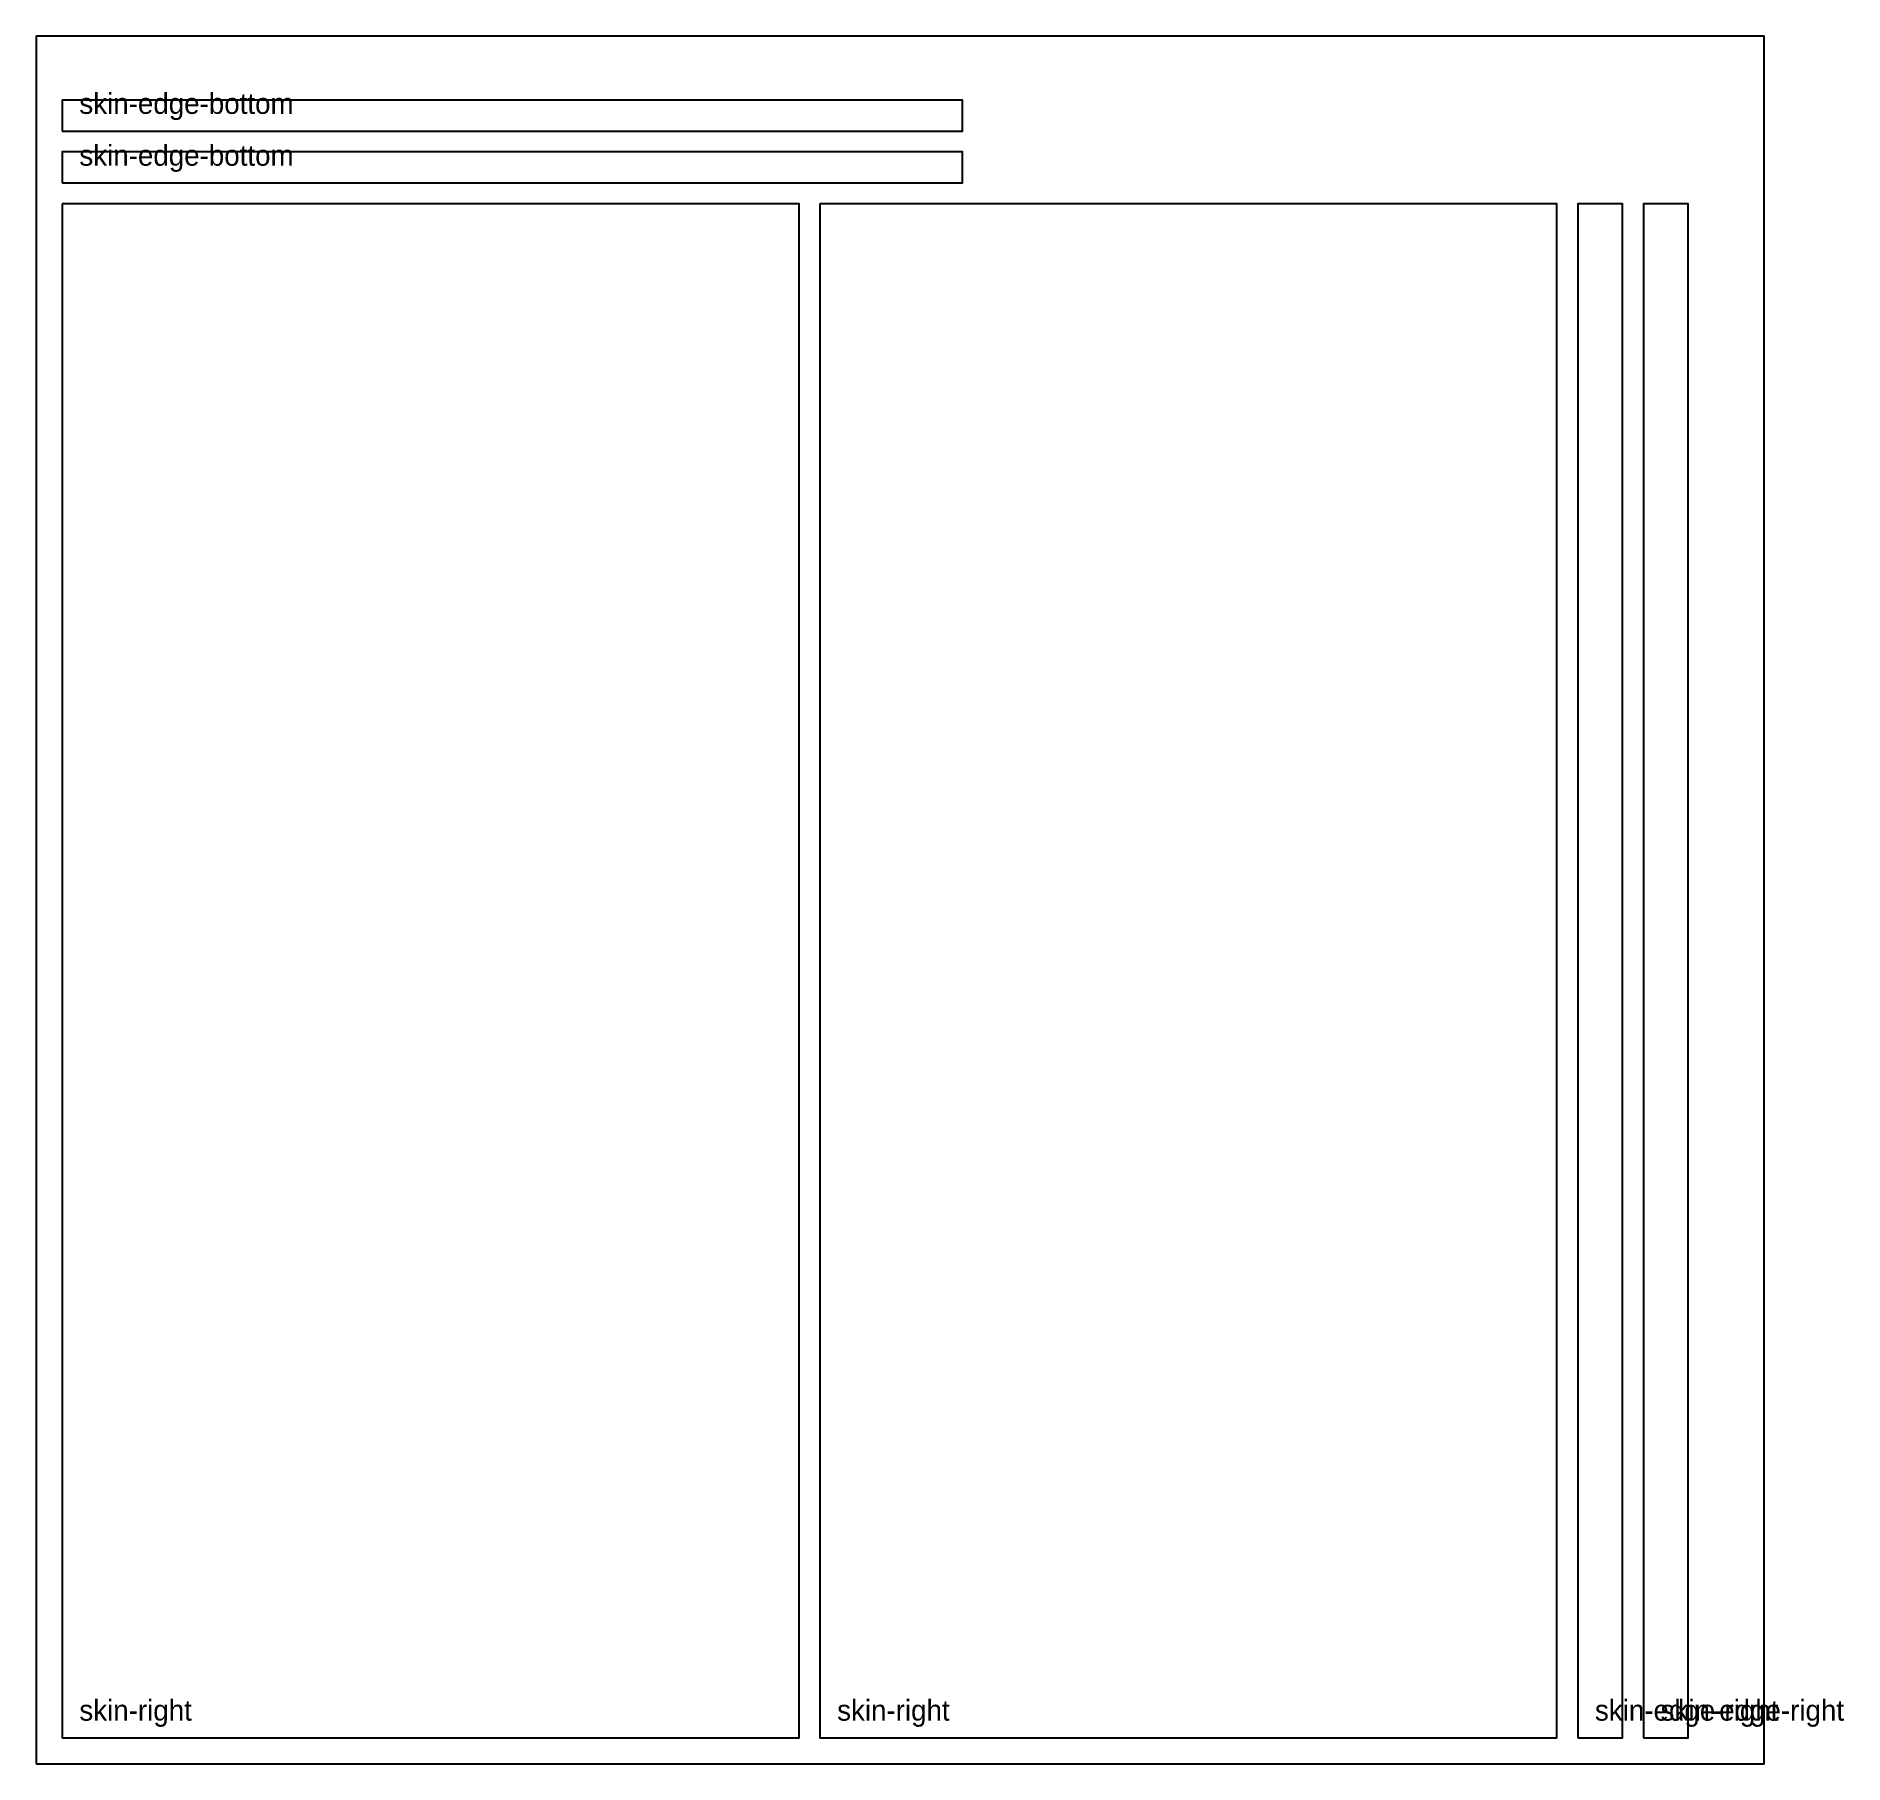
# Model space of a CAD drawing. Header units: millimetres. Extents: x 0 to 1046, y 0 to 1000.
import ezdxf

# ---------------------------------------------------------------- set-up
doc = ezdxf.new("R2010")
doc.units = ezdxf.units.MM
doc.layers.add('CUT_OUTSIDE', color=1, linetype='Continuous')

msp = doc.modelspace()

# ---------------------------------------------------------------- linework, layer by layer
at = {"layer": 'CUT_OUTSIDE'}
for points in [[(15, 945), (536, 945), (536, 963), (15, 963), (15, 945)], [(15, 915), (536, 915), (536, 933), (15, 933), (15, 915)], [(15, 903), (15, 15), (441.5, 15), (441.5, 903), (15, 903)], [(453.5, 903), (453.5, 15), (880, 15), (880, 903), (453.5, 903)], [(892, 15), (918, 15), (918, 903), (892, 903), (892, 15)], [(930, 15), (956, 15), (956, 903), (930, 903), (930, 15)]]:
    msp.add_lwpolyline(points, close=True, dxfattribs=at)
at = {"layer": 'SHEET_EDGE'}
msp.add_lwpolyline([(0, 0), (1000, 0), (1000, 1000), (0, 1000)], close=True, dxfattribs=at)

# ---------------------------------------------------------------- texts
at = {"layer": 'NOTES'}
for s, p in [('skin-edge-bottom', (25, 955)), ('skin-edge-bottom', (25, 925)), ('skin-right', (25, 25)), ('skin-right', (463.5, 25)), ('skin-edge-right', (902, 25)), ('skin-edge-right', (940, 25))]:
    msp.add_text(s, height=12, dxfattribs=at).set_placement(p)

doc.saveas('drawing.dxf')
